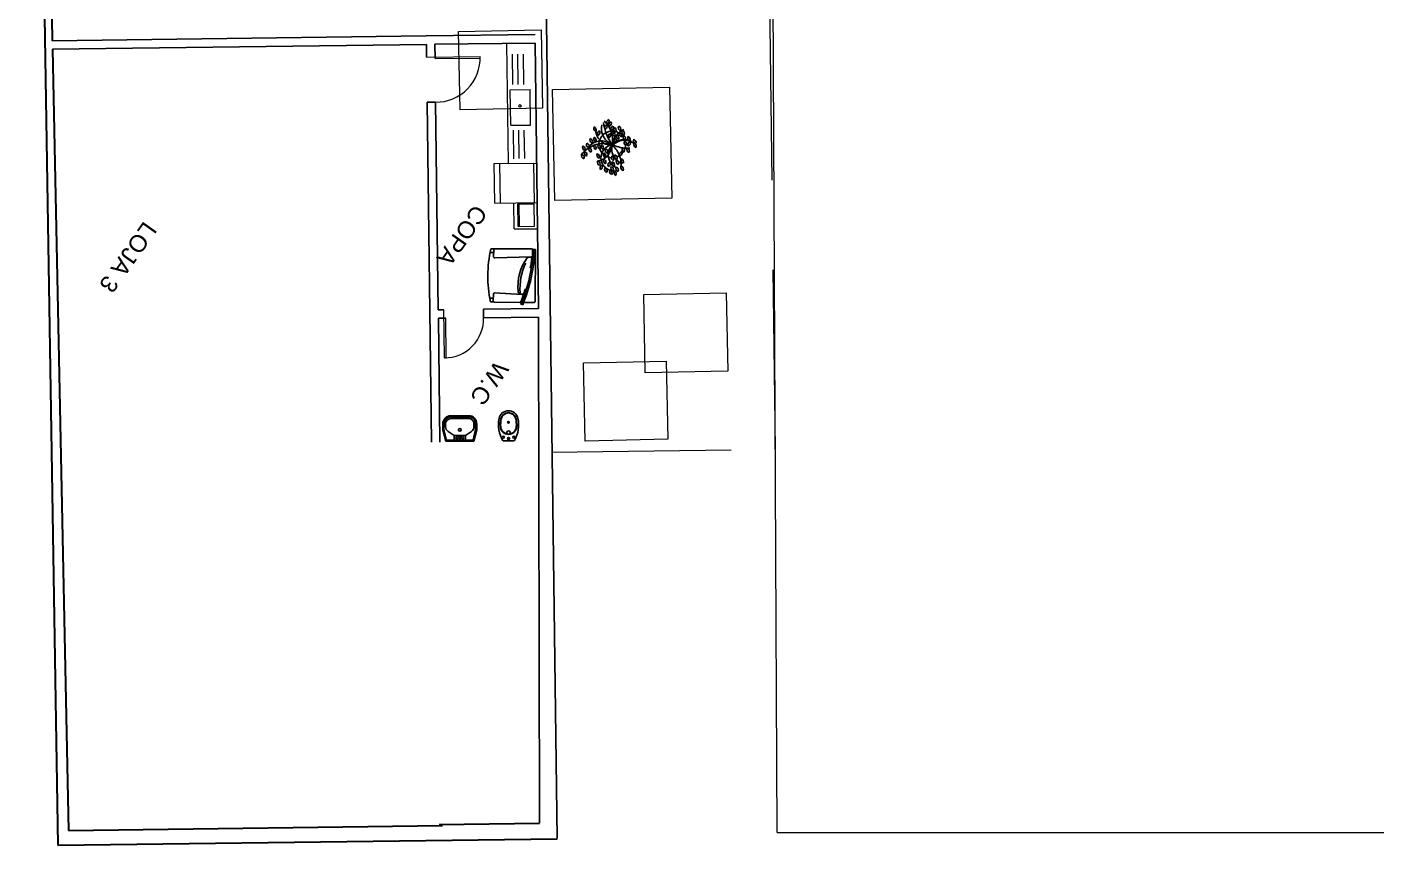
# Model space of a CAD drawing. Header units: metres. Extents: x 322294 to 7190115, y 7390841 to 10157759.
# Drawn here: x 323136.59 to 323160.45, y 7393294.22 to 7393308.7 of the extents above; entities that cross this region are included whole.
import ezdxf

# ---------------------------------------------------------------- set-up
doc = ezdxf.new("R2010")
doc.units = ezdxf.units.M
doc.linetypes.add('DASHED', pattern=[19.05, 12.7, -6.35])
doc.linetypes.add('HIDDEN2', pattern=[4.7625, 3.175, -1.5875])
doc.layers.get('0').update_dxf_attribs({"lineweight": 18})
for name, color, linetype, lineweight in [('352_HIDROG_INTERM_TOP', 4, 'Continuous', 18), ('ESQUADRIA', 2, 'Continuous', 15), ('MÓVEIS', 7, 'Continuous', 13), ('PAREDE EXTERNA', 6, 'Continuous', 30), ('PAREDE INTERNA', 181, 'Continuous', 25), ('PISO', 254, 'Continuous', 9)]:
    doc.layers.add(name, color=color, linetype=linetype, lineweight=lineweight)
for name, color, linetype in [('HIDRAULICA', 3, 'Continuous'), ('MEBEL', 7, 'DASHED'), ('PECAS', 2, 'Continuous'), ('TEXTO', 2, 'Continuous'), ('VEGET', 64, 'Continuous'), ('VEGET-I', 62, 'Continuous')]:
    doc.layers.add(name, color=color, linetype=linetype)
doc.styles.get("Standard").update_dxf_attribs({"font": 'arial.ttf'})

# ---------------------------------------------------------------- blocks, each defined once
blk = doc.blocks.new('pia de banheiro')
at = {"layer": 'HIDRAULICA', "color": 0}
for p, q in [((-1167.941, -47.098), (-1167.741, -47.048)), ((-1167.941, -47.598), (-1167.941, -47.098)), ((-1167.921, -47.113), (-1167.736, -47.067)), ((-1167.921, -47.582), (-1167.921, -47.113)), ((-1167.921, -47.248), (-1167.841, -47.248)), ((-1167.841, -47.248), (-1167.767, -47.141)), ((-1167.841, -47.248), (-1167.841, -47.448)), ((-1167.741, -47.048), (-1167.632, -47.048)), ((-1167.741, -47.068), (-1167.632, -47.068)), ((-1167.685, -47.098), (-1167.632, -47.098)), ((-1167.541, -47.506), (-1167.541, -47.189)), ((-1167.511, -47.506), (-1167.511, -47.189)), ((-1167.491, -47.506), (-1167.491, -47.189)), ((-1167.841, -47.448), (-1167.921, -47.448)), ((-1167.841, -47.448), (-1167.771, -47.553)), ((-1167.941, -47.598), (-1167.741, -47.648)), ((-1167.921, -47.582), (-1167.736, -47.628)), ((-1167.741, -47.628), (-1167.632, -47.628)), ((-1167.741, -47.648), (-1167.632, -47.648)), ((-1167.687, -47.598), (-1167.632, -47.598))]:
    blk.add_line(p, q, dxfattribs=at)
for centre, radius in [((-1167.881, -47.348), 0.0195), ((-1167.881, -47.298), 0.0183), ((-1167.881, -47.398), 0.0182), ((-1167.741, -47.348), 0.0234)]:
    blk.add_circle(centre, radius, dxfattribs=at)
for centre, radius, start, end in [((-1167.685, -47.198), 0.1, 90, 145.2405), ((-1167.632, -47.189), 0.141, 0, 90), ((-1167.632, -47.189), 0.121, 0, 90), ((-1167.632, -47.189), 0.0914, 0, 90), ((-1167.687, -47.498), 0.1, 213.7272, 270), ((-1167.632, -47.506), 0.0914, 270, 0), ((-1167.632, -47.506), 0.121, 270, 0), ((-1167.632, -47.506), 0.141, 270, 0)]:
    blk.add_arc(centre, radius, start, end, dxfattribs=at)
blk = doc.blocks.new('new block.dwg vaso sanitario')
at = {"layer": 'PECAS', "color": 0}
for q in [(0, 95.742742), (0, -95.742742)]:
    blk.add_line((0, 0), q, dxfattribs=at)
for centre, radius in [((40.000002, 0), 17.500001), ((62.500003, 91.500003), 17.500001), ((325.000014, 0), 15.000001), ((62.500003, -91.500004), 17.500001)]:
    blk.add_circle(centre, radius, dxfattribs=at)
for centre, radius, start, end in [((7.500001, 95.742742), 7.5, 120.612911, 180), ((281.877309, -367.965429), 546.302538, 78.038978, 120.612911), ((257.500011, 0), 145.000006, 94.115245, 180), ((257.500011, 0), 145.000006, 180, 265.884755), ((257.500011, 0), 138.500006, 94.115245, 180), ((257.500011, 0), 138.500006, 180, 265.884755), ((145.000006, 0), 30.000001, 213.541951, 146.458049), ((282.97582, -354.084727), 500.00002, 77.754014, 94.115245), ((282.97582, -354.084727), 493.50002, 77.754014, 94.115245), ((359.829176, 0), 131.170844, 0, 77.754014), ((359.829176, 0), 131.170844, 282.245986, 0), ((359.829176, 0), 137.670844, 0, 77.754014), ((359.829176, 0), 137.670844, 282.245986, 0), ((359.829176, 0), 170.170846, 0, 78.038978), ((359.829176, 0), 170.170846, 281.961022, 0), ((7.500001, -95.742742), 7.5, 180, 239.387089), ((281.877309, 367.965428), 546.302538, 239.387089, 281.961022), ((282.97582, 354.084726), 500.00002, 265.884755, 282.245986), ((282.97582, 354.084726), 493.50002, 265.884755, 282.245986)]:
    blk.add_arc(centre, radius, start, end, dxfattribs=at)
blk = doc.blocks.new('new block.dwg poltrona')
at = {"layer": 'MEBEL', "color": 7, "linetype": 'Continuous', "ltscale": 0.7}
for p, q in [((-695, 962), (-679, 1017)), ((-560, 929), (-679, 963)), ((-631, 950), (-614, 1011)), ((-704, 950), (-828, 516)), ((-703, 444), (-547, 904)), ((48, 734), (-109, 104)), ((192, 715), (72, 749)), ((144, 728), (161, 790)), ((144, 728), (161, 790)), ((204, 705), (219, 760)), ((-885, 480), (-867, 504)), ((27, 66), (205, 690)), ((204, 705), (205, 711)), ((-896, 276), (-846, 451)), ((0, 0), (-883, 252)), ((-95, 80), (2, 52)), ((10, 28), (0, 0)), ((10, 28), (18, 54))]:
    blk.add_line(p, q, dxfattribs=at)
for centre, radius, start, end in [((-685, 944), 20, 74.0623, 164.0623), ((-847, -1272), 2295, 62.3176, 85.807), ((-566, 910), 20, 341.2493, 74.0623), ((67, 730), 20, 74.0623, 166.8753), ((1160, 3194), 3398, 232.9996, 250.0441), ((1160, 3194), 3368, 232.9996, 250.0441), ((-856, -521), 1026, 88.4288, 90.6413), ((-809, 511), 20, 164.0623, 233.737), ((1160, 3194), 3348, 233.737, 235.5624), ((-643, 446), 50, 79.6415, 147.8366), ((-795, -385), 895, 39.3754, 79.6415), ((186, 695), 20, 344.0623, 74.0623), ((-877, 271), 20, 164.0623, 254.0876), ((-722, 449), 20, 235.5624, 344.0623), ((-685, 424), 20, 166.0258, 236.345), ((-557, 392), 152, 147.8366, 166.0258), ((1160, 3194), 3348, 236.345, 237.7818), ((-856, -521), 1006, 48.2769, 79.2573), ((1160, 3194), 3348, 244.2937, 247.2111), ((-129, 126), 20, 247.2111, 330.3808), ((-202, 167), 103, 330.3808, 2.1619), ((-89, 99), 20, 166.0798, 254.0623), ((-119, 170), 20, 2.1619, 39.3754), ((8, 71), 20, 254.0623, 344.0623)]:
    blk.add_arc(centre, radius, start, end, dxfattribs=at)
blk = doc.blocks.new('qasdfg')
at = {"layer": 'VEGET'}
for centre, radius, start, end in [((1625.808, 1197.18), 0.0506, 93.3806, 204.4039), ((1625.744, 1197.217), 0.0619, 288.1787, 12.6121), ((1626.173, 1197.149), 0.0619, 107.1376, 191.5711), ((1626.11, 1197.187), 0.0506, 272.3395, 23.3629), ((1626.271, 1197.229), 0.0506, 93.3806, 204.4039), ((1626.208, 1197.266), 0.0619, 288.1787, 12.6121), ((1626.334, 1197.167), 0.0506, 93.3806, 204.4039), ((1626.271, 1197.204), 0.0619, 288.1787, 12.6121), ((1626.413, 1197.174), 0.0506, 93.3806, 204.4039), ((1626.349, 1197.211), 0.0619, 288.1787, 12.6121), ((1625.764, 1197.128), 0.0619, 107.1376, 191.5711), ((1625.701, 1197.167), 0.0506, 272.3395, 23.3629), ((1625.78, 1197.014), 0.0619, 107.1376, 191.5711), ((1625.717, 1197.052), 0.0506, 272.3395, 23.3629), ((1625.814, 1196.939), 0.0619, 107.1376, 191.5711), ((1625.762, 1197.071), 0.00165, 23.3629, 107.1376), ((1625.824, 1197.062), 0.0506, 43.8385, 154.8618), ((1625.811, 1197.134), 0.0619, 238.6366, 323.07), ((1625.78, 1197.083), 0.00165, 154.8618, 238.6366), ((1625.796, 1196.997), 0.00165, 23.3629, 107.1376), ((1625.751, 1196.978), 0.0506, 5.6463, 23.3629), ((1625.999, 1196.855), 0.235, 138.7234, 147.1305), ((1625.884, 1197.009), 0.0619, 107.1376, 178.7248), ((1625.866, 1197.066), 0.00165, 23.3629, 107.1376), ((1625.821, 1197.047), 0.0506, 6.6283, 23.3629), ((1625.999, 1196.855), 0.235, 102.1424, 122.7904), ((1625.946, 1197.13), 0.0506, 93.3806, 204.4039), ((1625.902, 1197.109), 0.00165, 204.4039, 288.1787), ((1625.883, 1197.167), 0.0619, 288.1787, 12.6121), ((1625.99, 1197.055), 0.0506, 93.3806, 143.9816), ((1625.927, 1197.092), 0.0619, 357.9665, 12.6121), ((1625.999, 1196.855), 0.235, 83.7908, 92.4658), ((1626.049, 1197.044), 0.0506, 43.8385, 118.6061), ((1626.036, 1197.117), 0.0619, 317.9795, 323.07), ((1625.999, 1196.855), 0.235, 56.4506, 69.4383), ((1626.17, 1197.022), 0.0506, 82.9891, 144.7784), ((1626.115, 1197.07), 0.0619, 316.379, 2.2207), ((1625.999, 1196.855), 0.235, 41.369, 46.9933), ((1626.224, 1196.971), 0.0619, 94.8883, 140.7607), ((1626.231, 1197.099), 0.0506, 93.3806, 204.4039), ((1626.187, 1197.079), 0.00165, 204.4039, 288.1787), ((1626.168, 1197.136), 0.0619, 288.1787, 12.6121), ((1626.17, 1197.022), 0.0506, 303.7278, 11.1135), ((1625.999, 1196.855), 0.235, 5.8965, 32.0556), ((1626.218, 1197.031), 0.00165, 11.1135, 94.8883), ((1626.306, 1197.048), 0.0619, 107.1376, 191.5711), ((1626.243, 1197.086), 0.0506, 272.3395, 23.3629), ((1626.278, 1197.005), 0.00165, 154.8618, 238.6366), ((1626.322, 1196.984), 0.0506, 43.8385, 154.8618), ((1626.309, 1197.056), 0.0619, 238.6366, 323.07), ((1626.288, 1197.105), 0.00165, 23.3629, 107.1376), ((1626.349, 1196.906), 0.0506, 93.3806, 204.4039), ((1626.286, 1196.943), 0.0619, 288.1787, 12.6121), ((1626.387, 1197.082), 0.0619, 107.1376, 191.5711), ((1626.324, 1197.12), 0.0506, 272.3395, 23.3629), ((1626.369, 1197.139), 0.00165, 23.3629, 107.1376), ((1626.444, 1197.106), 0.0506, 93.3806, 204.4039), ((1626.4, 1197.086), 0.00165, 204.4039, 288.1787), ((1626.381, 1197.143), 0.0619, 288.1787, 12.6121), ((1626.448, 1196.903), 0.0506, 43.8385, 154.8618), ((1626.461, 1197.011), 0.0506, 93.3806, 204.4039), ((1626.417, 1196.991), 0.00165, 204.4039, 288.1787), ((1626.398, 1197.048), 0.0619, 288.1787, 12.6121), ((1625.73, 1196.774), 0.0619, 107.1376, 191.5711), ((1625.668, 1196.813), 0.0506, 272.3395, 23.3629), ((1625.754, 1196.871), 0.0619, 107.1376, 191.5711), ((1625.691, 1196.909), 0.0506, 272.3395, 23.3629), ((1625.713, 1196.832), 0.00165, 23.3629, 107.1376), ((1625.789, 1196.714), 0.0619, 100.9437, 179.3217), ((1625.736, 1196.764), 0.0506, 260.0902, 348.9686), ((1625.736, 1196.928), 0.00165, 23.3629, 107.1376), ((1625.808, 1196.852), 0.0619, 130.9791, 191.5711), ((1625.746, 1196.891), 0.0506, 272.3395, 291.0252), ((1625.751, 1196.978), 0.0506, 272.3395, 301.6855), ((1625.999, 1196.855), 0.235, 182.7695, 199.9307), ((1625.999, 1196.855), 0.235, 160.2012, 169.1247), ((1625.999, 1196.855), 0.235, 205.1648, 306.7226), ((1626.135, 1196.717), 0.0619, 277.7872, 2.2207), ((1625.999, 1196.855), 0.235, 325.0115, 354.0729), ((1626.19, 1196.669), 0.0506, 82.9891, 88.1757), ((1626.264, 1196.825), 0.0619, 94.8883, 119.6107), ((1626.211, 1196.876), 0.0506, 296.502, 11.1135), ((1626.259, 1196.885), 0.00165, 11.1135, 94.8883), ((1626.345, 1196.748), 0.0619, 107.1376, 191.5711), ((1626.282, 1196.786), 0.0506, 272.3395, 23.3629), ((1626.305, 1196.886), 0.00165, 204.4039, 288.1787), ((1626.327, 1196.806), 0.00165, 23.3629, 107.1376), ((1626.434, 1196.838), 0.0506, 93.3806, 204.4039), ((1626.39, 1196.818), 0.00165, 204.4039, 288.1787), ((1626.371, 1196.875), 0.0619, 288.1787, 12.6121), ((1626.435, 1196.975), 0.0619, 238.6366, 323.07), ((1626.403, 1196.924), 0.00165, 154.8618, 238.6366), ((1625.726, 1196.519), 0.0619, 60.1046, 144.538), ((1625.711, 1196.59), 0.0506, 225.3065, 336.3299), ((1625.736, 1196.576), 0.0619, 60.1046, 144.538), ((1625.722, 1196.648), 0.0506, 225.3065, 336.3299), ((1625.777, 1196.647), 0.0619, 60.1046, 144.538), ((1625.762, 1196.719), 0.0506, 225.3065, 336.3299), ((1625.756, 1196.571), 0.00165, 336.3299, 60.1046), ((1625.766, 1196.628), 0.00165, 336.3299, 60.1046), ((1625.824, 1196.542), 0.0619, 60.1046, 144.538), ((1625.81, 1196.614), 0.0506, 225.3065, 336.3299), ((1625.807, 1196.699), 0.00165, 336.3299, 60.1046), ((1625.854, 1196.594), 0.00165, 336.3299, 60.1046), ((1625.992, 1196.428), 0.0619, 107.1376, 191.5711), ((1625.929, 1196.466), 0.0506, 272.3395, 23.3629), ((1625.985, 1196.503), 0.0619, 60.1046, 144.538), ((1625.97, 1196.574), 0.0506, 225.3065, 336.3299), ((1625.974, 1196.486), 0.00165, 23.3629, 107.1376), ((1626.015, 1196.555), 0.00165, 336.3299, 60.1046), ((1626.141, 1196.533), 0.0619, 107.1376, 191.5711), ((1626.078, 1196.571), 0.0506, 272.3395, 23.3629), ((1626.123, 1196.59), 0.00165, 23.3629, 107.1376), ((1626.199, 1196.492), 0.0619, 107.1376, 191.5711), ((1626.136, 1196.53), 0.0506, 272.3395, 23.3629), ((1626.19, 1196.669), 0.0506, 183.5584, 194.0125), ((1626.143, 1196.657), 0.00165, 194.0125, 277.7872), ((1626.181, 1196.55), 0.00165, 23.3629, 107.1376), ((1626.244, 1196.622), 0.0506, 93.3806, 204.4039), ((1626.2, 1196.602), 0.00165, 204.4039, 288.1787), ((1626.181, 1196.659), 0.0619, 288.1787, 12.6121), ((1626.3, 1196.489), 0.0619, 107.1376, 191.5711), ((1626.238, 1196.527), 0.0506, 272.3395, 23.3629), ((1626.332, 1196.578), 0.0506, 93.3806, 204.4039), ((1626.283, 1196.546), 0.00165, 23.3629, 107.1376), ((1626.288, 1196.558), 0.00165, 204.4039, 288.1787), ((1626.269, 1196.615), 0.0619, 288.1787, 12.6121), ((1626.382, 1196.462), 0.0619, 107.1376, 191.5711), ((1626.319, 1196.5), 0.0506, 272.3395, 23.3629), ((1626.364, 1196.519), 0.00165, 23.3629, 107.1376), ((1626.434, 1196.554), 0.0506, 93.3806, 204.4039), ((1626.39, 1196.534), 0.00165, 204.4039, 288.1787), ((1626.371, 1196.591), 0.0619, 288.1787, 12.6121), ((1626.501, 1196.542), 0.0506, 93.3806, 204.4039), ((1626.457, 1196.522), 0.00165, 204.4039, 288.1787), ((1626.438, 1196.579), 0.0619, 288.1787, 12.6121)]:
    blk.add_arc(centre, radius, start, end, dxfattribs=at)
at = {"layer": 'VEGET-I'}
blk.add_circle((1626.002, 1196.856), 0.0166, dxfattribs=at)
blk.add_circle((1626.002, 1196.856), 0.0166, dxfattribs=at)
for centre, radius, start, end in [((1626.462, 1196.818), 0.454, 117.331, 145.743), ((1625.9, 1197.12), 0.283, 339.4885, 15.0874), ((1626.17, 1197.022), 0.236, 283.589, 45.6994), ((1626.042, 1197.137), 0.283, 176.9672, 212.4166), ((1626.045, 1197.153), 0.283, 176.9672, 213.9632), ((1625.751, 1196.978), 0.0506, 301.6855, 5.6463), ((1626.042, 1197.137), 0.283, 212.4166, 261.0002), ((1626.045, 1197.153), 0.283, 213.9632, 261.0002), ((1625.884, 1197.009), 0.0619, 178.7248, 191.5711), ((1625.821, 1197.047), 0.0506, 272.3395, 6.6283), ((1625.421, 1196.767), 0.588, 31.7655, 39.9955), ((1625.421, 1196.767), 0.588, 8.699, 31.7655), ((1625.99, 1197.055), 0.0506, 143.9816, 204.4039), ((1625.946, 1197.035), 0.00165, 204.4039, 288.1787), ((1625.927, 1197.092), 0.0619, 288.1787, 357.9665), ((1625.9, 1197.12), 0.283, 291.0544, 339.4885), ((1626.049, 1197.044), 0.0506, 118.6061, 154.8618), ((1626.004, 1197.065), 0.00165, 154.8618, 238.6366), ((1626.036, 1197.117), 0.0619, 238.6366, 317.9795), ((1626.462, 1196.818), 0.454, 145.743, 172.7136), ((1626.17, 1197.022), 0.0506, 144.7784, 194.0125), ((1626.123, 1197.01), 0.00165, 194.0125, 277.7872), ((1626.115, 1197.07), 0.0619, 277.7872, 316.379), ((1626.126, 1197.002), 0.00165, 204.4039, 288.1787), ((1626.224, 1196.971), 0.0619, 140.7607, 179.3217), ((1626.17, 1197.022), 0.0506, 260.0902, 303.7278), ((1626.036, 1197.117), 0.262, 315.0896, 7.614), ((1625.844, 1197.178), 0.358, 240.2296, 257.2662), ((1625.746, 1196.891), 0.0506, 291.0252, 23.3629), ((1625.844, 1197.178), 0.358, 257.2662, 296.1341), ((1625.808, 1196.852), 0.0619, 107.1376, 130.9791), ((1625.789, 1196.714), 0.0619, 94.8883, 100.9437), ((1625.784, 1196.774), 0.00165, 11.1135, 94.8883), ((1625.736, 1196.764), 0.0506, 348.9686, 11.1135), ((1625.791, 1196.91), 0.00165, 23.3629, 107.1376), ((1625.868, 1196.832), 0.0619, 107.1376, 191.5711), ((1625.806, 1196.87), 0.0506, 272.3395, 23.3629), ((1625.871, 1196.754), 0.0619, 107.1376, 191.5711), ((1625.808, 1196.792), 0.0506, 272.3395, 23.3629), ((1626.196, 1196.446), 0.454, 117.331, 145.8123), ((1625.851, 1196.889), 0.00165, 23.3629, 107.1376), ((1625.853, 1196.811), 0.00165, 23.3629, 107.1376), ((1625.907, 1196.685), 0.0619, 60.1046, 144.538), ((1625.892, 1196.757), 0.0506, 225.3065, 336.3299), ((1625.944, 1196.845), 0.0619, 107.1376, 191.5711), ((1625.881, 1196.883), 0.0506, 272.3395, 23.3629), ((1625.215, 1197.124), 0.831, 324.7643, 341.223), ((1625.926, 1196.902), 0.00165, 23.3629, 107.1376), ((1625.937, 1196.738), 0.00165, 336.3299, 60.1046), ((1625.721, 1196.772), 0.283, 328.0833, 15.0874), ((1626.036, 1197.117), 0.262, 262.5928, 315.0896), ((1626.17, 1197.022), 0.236, 224.4793, 283.589), ((1626.473, 1197.014), 0.497, 198.5602, 225.9215), ((1625.786, 1196.69), 0.283, 347.3863, 39.1633), ((1626.29, 1196.822), 0.283, 176.9672, 221.8203), ((1626.179, 1196.622), 0.283, 79.6042, 124.9525), ((1626.176, 1196.717), 0.0619, 107.1376, 191.5711), ((1626.113, 1196.755), 0.0506, 272.3395, 23.3629), ((1626.189, 1196.819), 0.0619, 107.1376, 191.5711), ((1626.126, 1196.857), 0.0506, 272.3395, 23.3629), ((1626.19, 1196.669), 0.0506, 88.1757, 183.5584), ((1626.158, 1196.775), 0.00165, 23.3629, 107.1376), ((1626.171, 1196.876), 0.00165, 23.3629, 107.1376), ((1626.264, 1196.825), 0.0619, 119.6107, 179.3217), ((1626.211, 1196.876), 0.0506, 260.0902, 296.502), ((1626.179, 1196.622), 0.283, 40.9195, 79.6042), ((1625.999, 1196.856), 0.235, 353.703, 5.5399), ((1626.196, 1196.446), 0.454, 145.8123, 172.7136), ((1625.215, 1197.124), 0.831, 311.9854, 324.7643), ((1625.721, 1196.772), 0.283, 291.0544, 328.0833), ((1625.786, 1196.69), 0.283, 315.1303, 347.3863), ((1626.29, 1196.822), 0.283, 221.8203, 261.0002), ((1626.473, 1197.014), 0.497, 225.9215, 269.3964)]:
    blk.add_arc(centre, radius, start, end, dxfattribs=at)

msp = doc.modelspace()

# ---------------------------------------------------------------- linework, layer by layer
at = {"layer": '352_HIDROG_INTERM_TOP'}
for q in [(323149.637, 7393337.834), (323203.321, 7393294.448)]:
    msp.add_line((323149.861, 7393294.448), q, dxfattribs=at)
at = {"layer": 'ESQUADRIA'}
for p, q in [((323143.656, 7393308.165), (323144.606, 7393308.178)), ((323143.807, 7393308.137), (323144.607, 7393308.148)), ((323143.974, 7393302.844), (323143.964, 7393303.694)), ((323144.004, 7393302.845), (323143.995, 7393303.545)), ((323143.974, 7393302.844), (323144.004, 7393302.845))]:
    msp.add_line(p, q, dxfattribs=at)
for centre, radius, start, end in [((323143.821, 7393308.152), 0.785, 269.6388, 1.8282), ((323143.973, 7393303.537), 0.693, 270.113, 1.354)]:
    msp.add_arc(centre, radius, start, end, dxfattribs=at)
at = {"layer": 'MÓVEIS'}
for p, q in [((323145.104, 7393306.284), (323145.076, 7393308.407)), ((323145.183, 7393307.678), (323145.176, 7393308.216)), ((323145.276, 7393307.679), (323145.269, 7393308.217)), ((323145.376, 7393307.68), (323145.369, 7393308.219)), ((323145.137, 7393307.585), (323145.487, 7393307.589)), ((323145.145, 7393306.958), (323145.137, 7393307.585)), ((323145.495, 7393306.963), (323145.487, 7393307.589)), ((323145.145, 7393306.958), (323145.495, 7393306.963)), ((323145.199, 7393306.367), (323145.193, 7393306.869)), ((323145.293, 7393306.368), (323145.286, 7393306.87)), ((323145.392, 7393306.369), (323145.386, 7393306.871)), ((323144.855, 7393306.28), (323145.555, 7393306.289)), ((323144.864, 7393305.58), (323144.855, 7393306.28)), ((323144.964, 7393305.581), (323144.955, 7393306.281)), ((323145.104, 7393306.284), (323145.604, 7393306.29)), ((323145.564, 7393305.589), (323145.555, 7393306.289)), ((323144.864, 7393305.58), (323145.613, 7393305.59)), ((323145.204, 7393305.124), (323145.198, 7393305.584)), ((323145.27, 7393305.567), (323145.56, 7393305.571)), ((323145.275, 7393305.167), (323145.27, 7393305.567)), ((323145.301, 7393305.168), (323145.296, 7393305.568)), ((323145.565, 7393305.171), (323145.56, 7393305.571)), ((323145.204, 7393305.124), (323145.618, 7393305.129)), ((323145.275, 7393305.167), (323145.565, 7393305.171))]:
    msp.add_line(p, q, dxfattribs=at)
msp.add_circle((323145.309, 7393307.301), 0.0228, dxfattribs=at)
at = {"layer": 'PAREDE EXTERNA'}
for p, q in [((323136.589, 7393327.724), (323137.136, 7393294.224)), ((323136.947, 7393315.343), (323137.035, 7393308.454)), ((323137.037, 7393308.304), (323137.325, 7393294.483)), ((323137.325, 7393294.483), (323143.941, 7393294.568)), ((323143.88, 7393294.587), (323145.653, 7393294.61)), ((323137.136, 7393294.224), (323145.966, 7393294.336))]:
    msp.add_line(p, q, dxfattribs=at)
at = {"layer": 'PAREDE INTERNA'}
for p, q in [((323145.966, 7393294.337), (323145.524, 7393328.101)), ((323143.651, 7393308.539), (323145.575, 7393308.563)), ((323137.035, 7393308.454), (323143.651, 7393308.539)), ((323137.037, 7393308.304), (323143.653, 7393308.389)), ((323143.656, 7393308.165), (323143.653, 7393308.389)), ((323143.803, 7393308.391), (323145.576, 7393308.413)), ((323143.807, 7393308.137), (323143.803, 7393308.391)), ((323145.637, 7393303.716), (323145.576, 7393308.413)), ((323143.667, 7393307.365), (323143.817, 7393307.367)), ((323143.744, 7393301.349), (323143.667, 7393307.365)), ((323143.864, 7393303.693), (323143.817, 7393307.367)), ((323143.864, 7393303.693), (323143.964, 7393303.694)), ((323143.865, 7393303.543), (323143.995, 7393303.545)), ((323143.894, 7393301.351), (323143.865, 7393303.543)), ((323144.663, 7393303.703), (323145.637, 7393303.716)), ((323144.665, 7393303.553), (323144.663, 7393303.703)), ((323144.665, 7393303.553), (323145.639, 7393303.566)), ((323145.653, 7393294.61), (323145.639, 7393303.566))]:
    msp.add_line(p, q, dxfattribs=at)
at = {"layer": 'PISO', "color": 0, "linetype": 'HIDDEN2'}
for p, q in [((323149.829, 7393301.227), (323149.556, 7393322.527)), ((323145.869, 7393301.176), (323149.829, 7393301.227))]:
    msp.add_line(p, q, dxfattribs=at)
at = {"layer": 'PISO', "color": 3, "ltscale": 7}
for points in [[(323145.682, 7393308.648), (323145.71, 7393307.263), (323144.25, 7393307.234), (323144.222, 7393308.619)], [(323147.956, 7393307.633), (323147.996, 7393305.667), (323145.923, 7393305.625), (323145.883, 7393307.591)], [(323148.959, 7393303.994), (323148.987, 7393302.609), (323147.526, 7393302.58), (323147.499, 7393303.965)], [(323147.894, 7393302.787), (323147.922, 7393301.402), (323146.462, 7393301.372), (323146.434, 7393302.757)]]:
    msp.add_lwpolyline(points, close=True, dxfattribs=at)

# ---------------------------------------------------------------- block references
at = {"xscale": 0.0009999999999999992, "yscale": 0.0009999999999999992, "zscale": 0.0009999999999999992, "rotation": 105.4583590499312}
msp.add_blockref('new block.dwg poltrona', (323145.584, 7393304.761), dxfattribs=at)
at = {"layer": 'MÓVEIS', "rotation": 234.6520998608338}
msp.add_blockref('qasdfg', (323111.426, 7395325.301), dxfattribs=at)
at = {"layer": 'MÓVEIS', "xscale": 0.001000000000000001, "yscale": 0.001000000000000001, "zscale": 0.001000000000000001, "rotation": 90.61355714369591}
msp.add_blockref('new block.dwg vaso sanitario', (323145.109, 7393301.377), dxfattribs=at)
at = {"layer": 'MÓVEIS', "color": 0, "rotation": 90.379779580598}
msp.add_blockref('pia de banheiro', (323089.157, 7394468.971), dxfattribs=at)

# ---------------------------------------------------------------- texts
at = {"layer": 'TEXTO', "char_height": 0.3, "attachment_point": 1, "rotation": 234.6521}
for s, insert in [('COPA ', (323144.751, 7393305.404)), ('LOJA 3 ', (323138.905, 7393305.104)), ('W.C', (323145.126, 7393302.639))]:
    msp.add_mtext_dynamic_manual_height_columns(s, width=11.6613, gutter_width=12.5, heights=[0.246], dxfattribs=dict(at, insert=insert))

doc.saveas('drawing.dxf')
